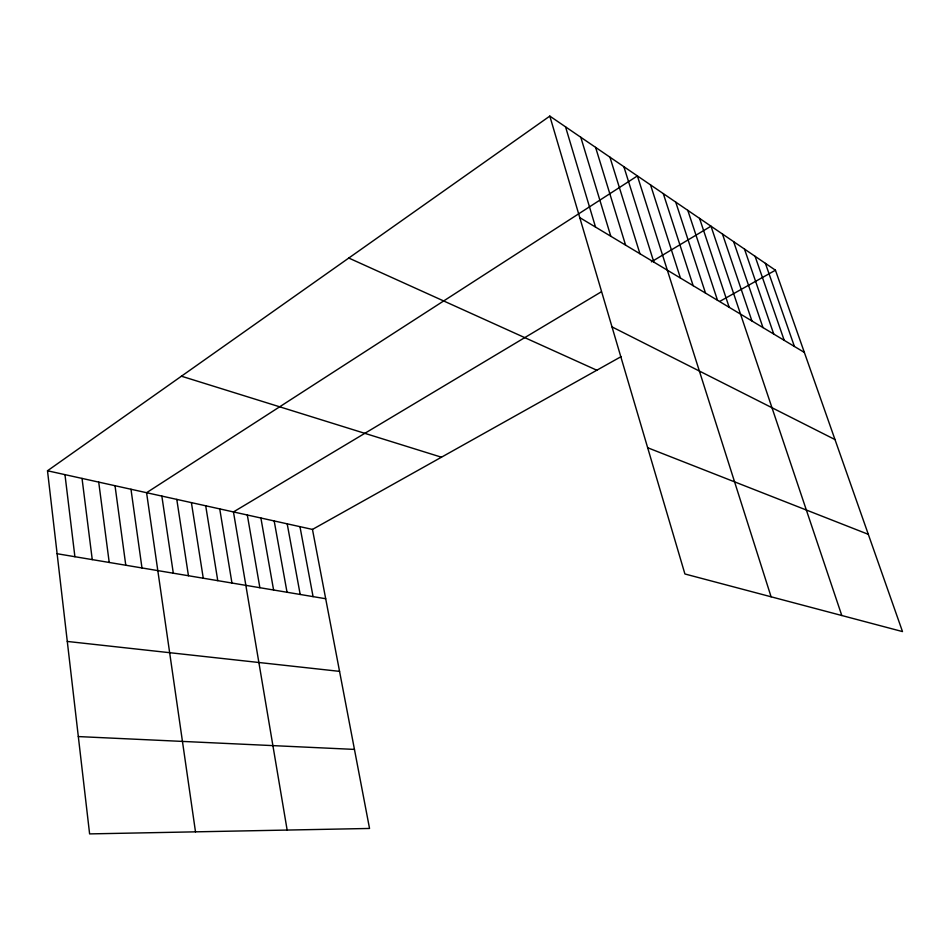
<?xml version="1.0" encoding="UTF-8"?>
<svg xmlns="http://www.w3.org/2000/svg" width="950" height="950" viewBox="0 0 950 950"><rect width="100%" height="100%" fill="white"/><g stroke="black" fill="none" stroke-linecap="round" stroke-linejoin="round"><path stroke-width="1.43" d="M47.5 470.772L312.467 529.423L369.538 828.459L89.609 833.898L47.5 470.772L549.812 116.102L775.449 270.216L902.5 631.584L684.914 573.978L549.812 116.102M601.231 291.864L233.463 511.931L287.149 830.062M651.379 261.856L710.992 226.195L841.795 615.517M312.467 529.423L621.086 356.642M719.791 301.387L775.449 270.216M78.316 736.571L354.445 749.408M67.284 641.44L339.554 671.365M57.119 553.731L325.696 598.737M181.426 376.2L441.453 457.211M647.674 447.747L868.312 534.339M348.781 258.044L596.826 370.227M612.014 326.895L834.991 439.565M579.761 217.621L804.353 352.426M765.403 263.352L794.414 346.465M755.084 256.31L784.213 340.338M744.491 249.078L773.739 334.044M733.626 241.644L762.969 327.584M722.463 234.021L751.913 320.946M699.556 218.381L729.184 307.301M687.8 210.354L717.511 300.295M675.723 202.101L705.506 293.087M663.302 193.622L693.144 285.677M650.536 184.894L680.438 278.041M771.091 596.79L637.391 175.928L146.573 492.706L195.498 831.844M623.865 166.689L653.849 262.081M609.936 157.166L639.944 253.733M595.591 147.369L625.599 245.136M580.794 137.263L610.803 236.253M565.547 126.849L595.531 227.086M299.962 526.656L313.072 596.624M287.197 523.83L300.188 594.462M274.182 520.944L287.031 592.254M260.894 518.011L273.588 589.997M247.321 515.007L259.873 587.706M219.735 508.891L231.954 583.027M205.711 505.792L217.764 580.652M191.401 502.621L203.264 578.217M176.783 499.391L188.444 575.736M161.844 496.078L173.304 573.194M130.981 489.25L141.977 567.946M115.021 485.711L125.78 565.238M98.717 482.101L109.214 562.459M82.032 478.408L92.257 559.621M64.968 474.632L74.896 556.712"/></g></svg>
